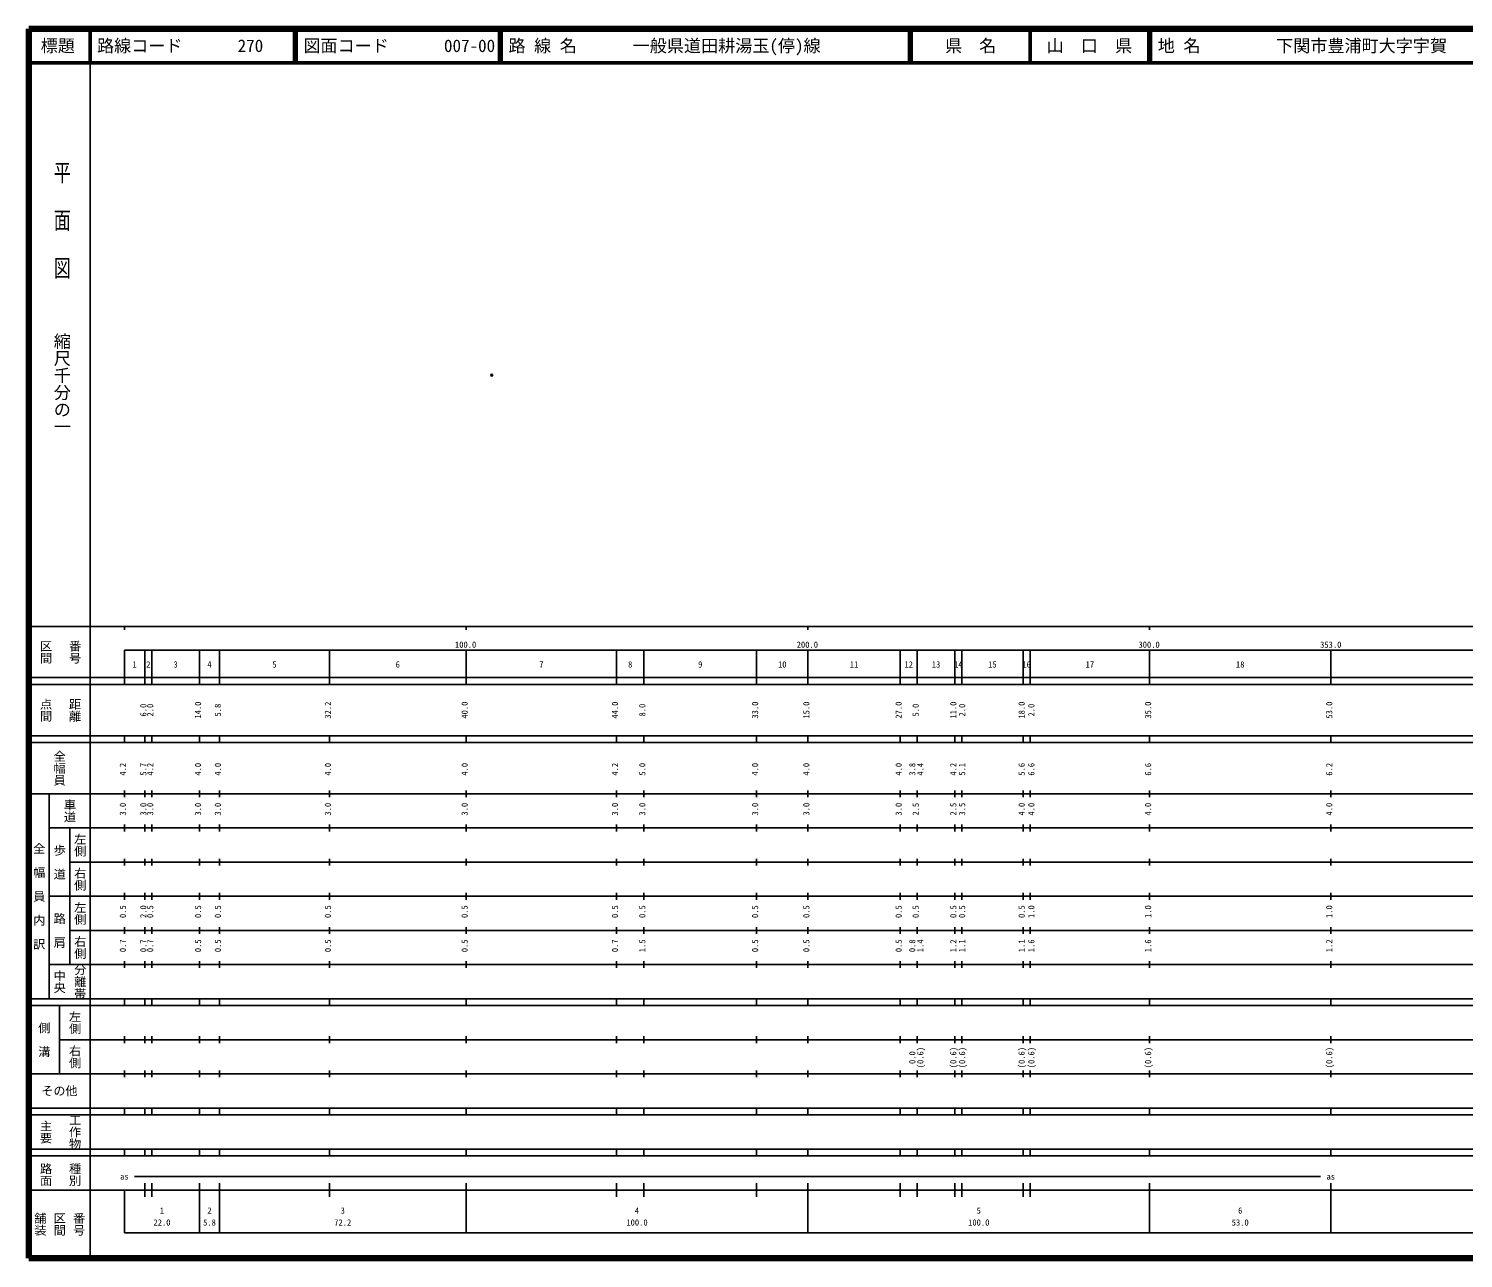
# Model space of a CAD drawing. Units: millimetres on the paper. Extents: x 40 to 680, y 20 to 380.
# Drawn here: x 40 to 459.8, y 20 to 380 of the extents above; entities that cross this region are included whole.
import ezdxf
from ezdxf.enums import TextEntityAlignment as Align

# ---------------------------------------------------------------- set-up
doc = ezdxf.new("R2010")
doc.units = ezdxf.units.MM
doc.header["$PDMODE"] = 32
doc.header["$PDSIZE"] = 0.5
doc.layers.add('M-OTRS', color=6, linetype='Continuous')
doc.layers.add('M-TTL-TXT', color=7, linetype='Continuous')
for name, color, linetype, lineweight in [('M-TTL', 2, 'Continuous', 140), ('M-TTL-BAND', 7, 'Continuous', 25), ('M-TTL-LINE', 7, 'Continuous', 50)]:
    doc.layers.add(name, color=color, linetype=linetype, lineweight=lineweight)
doc.styles.add('@ＭＳ ゴシック', font='')
doc.styles.add('ＭＳ ゴシック', font='')
doc.styles.get('@ＭＳ ゴシック').set_extended_font_data('@MS Gothic')
doc.styles.get('ＭＳ ゴシック').set_extended_font_data('MS Gothic')

msp = doc.modelspace()

# ---------------------------------------------------------------- linework, layer by layer
at = {"layer": 'M-OTRS'}
msp.add_point((175.495, 278.561), dxfattribs=at)
at = {"layer": 'M-TTL'}
for p, q in [((40, 380), (40, 20)), ((680, 380), (40, 380)), ((40, 20), (680, 20))]:
    msp.add_line(p, q, dxfattribs=at)
at = {"layer": 'M-TTL-BAND'}
for p, q in [((58, 370), (58, 20)), ((40, 205), (579, 205)), ((68, 205), (68, 204)), ((168, 205), (168, 204)), ((268, 205), (268, 204)), ((368, 205), (368, 204)), ((68, 198), (579, 198)), ((68, 198), (68, 188)), ((74, 188), (74, 198)), ((76, 188), (76, 198)), ((90, 188), (90, 198)), ((95.8, 188), (95.8, 198)), ((128, 188), (128, 198)), ((168, 188), (168, 198)), ((212, 188), (212, 198)), ((220, 188), (220, 198)), ((253, 188), (253, 198)), ((268, 188), (268, 198)), ((295, 188), (295, 198)), ((300, 188), (300, 198)), ((311, 188), (311, 198)), ((313, 188), (313, 198)), ((331, 188), (331, 198)), ((333, 188), (333, 198)), ((368, 188), (368, 198)), ((421, 188), (421, 198)), ((40, 190), (579, 190)), ((40, 188), (579, 188)), ((40, 173), (579, 173)), ((68, 171), (68, 173)), ((74, 171), (74, 173)), ((76, 171), (76, 173)), ((90, 171), (90, 173)), ((95.8, 171), (95.8, 173)), ((128, 171), (128, 173)), ((168, 171), (168, 173)), ((212, 171), (212, 173)), ((220, 171), (220, 173)), ((253, 171), (253, 173)), ((268, 171), (268, 173)), ((295, 171), (295, 173)), ((300, 171), (300, 173)), ((311, 171), (311, 173)), ((313, 171), (313, 173)), ((331, 171), (331, 173)), ((333, 171), (333, 173)), ((368, 171), (368, 173)), ((421, 171), (421, 173)), ((40, 171), (579, 171)), ((40, 156), (579, 156)), ((46, 96), (46, 156)), ((68, 155), (68, 157)), ((74, 155), (74, 157)), ((76, 155), (76, 157)), ((90, 155), (90, 157)), ((95.8, 155), (95.8, 157)), ((128, 155), (128, 157)), ((168, 155), (168, 157)), ((212, 155), (212, 157)), ((220, 155), (220, 157)), ((253, 155), (253, 157)), ((268, 155), (268, 157)), ((295, 155), (295, 157)), ((300, 155), (300, 157)), ((311, 155), (311, 157)), ((313, 155), (313, 157)), ((331, 155), (331, 157)), ((333, 155), (333, 157)), ((368, 155), (368, 157)), ((421, 155), (421, 157)), ((68, 145), (68, 147)), ((74, 145), (74, 147)), ((76, 145), (76, 147)), ((90, 145), (90, 147)), ((95.8, 145), (95.8, 147)), ((128, 145), (128, 147)), ((168, 145), (168, 147)), ((212, 145), (212, 147)), ((220, 145), (220, 147)), ((253, 145), (253, 147)), ((268, 145), (268, 147)), ((295, 145), (295, 147)), ((300, 145), (300, 147)), ((311, 145), (311, 147)), ((313, 145), (313, 147)), ((331, 145), (331, 147)), ((333, 145), (333, 147)), ((368, 145), (368, 147)), ((421, 145), (421, 147)), ((46, 146), (579, 146)), ((52, 146), (52, 106)), ((52, 136), (579, 136)), ((68, 135), (68, 137)), ((74, 135), (74, 137)), ((76, 135), (76, 137)), ((90, 135), (90, 137)), ((95.8, 135), (95.8, 137)), ((128, 135), (128, 137)), ((168, 135), (168, 137)), ((212, 135), (212, 137)), ((220, 135), (220, 137)), ((253, 135), (253, 137)), ((268, 135), (268, 137)), ((295, 135), (295, 137)), ((300, 135), (300, 137)), ((311, 135), (311, 137)), ((313, 135), (313, 137)), ((331, 135), (331, 137)), ((333, 135), (333, 137)), ((368, 135), (368, 137)), ((421, 135), (421, 137)), ((46, 126), (579, 126)), ((68, 125), (68, 127)), ((74, 125), (74, 127)), ((76, 125), (76, 127)), ((90, 125), (90, 127)), ((95.8, 125), (95.8, 127)), ((128, 125), (128, 127)), ((168, 125), (168, 127)), ((212, 125), (212, 127)), ((220, 125), (220, 127)), ((253, 125), (253, 127)), ((268, 125), (268, 127)), ((295, 125), (295, 127)), ((300, 125), (300, 127)), ((311, 125), (311, 127)), ((313, 125), (313, 127)), ((331, 125), (331, 127)), ((333, 125), (333, 127)), ((368, 125), (368, 127)), ((421, 125), (421, 127)), ((52, 116), (579, 116)), ((68, 115), (68, 117)), ((74, 115), (74, 117)), ((76, 115), (76, 117)), ((90, 115), (90, 117)), ((95.8, 115), (95.8, 117)), ((128, 115), (128, 117)), ((168, 115), (168, 117)), ((212, 115), (212, 117)), ((220, 115), (220, 117)), ((253, 115), (253, 117)), ((268, 115), (268, 117)), ((295, 115), (295, 117)), ((300, 115), (300, 117)), ((311, 115), (311, 117)), ((313, 115), (313, 117)), ((331, 115), (331, 117)), ((333, 115), (333, 117)), ((368, 115), (368, 117)), ((421, 115), (421, 117)), ((46, 106), (579, 106)), ((68, 105), (68, 107)), ((74, 105), (74, 107)), ((76, 105), (76, 107)), ((90, 105), (90, 107)), ((95.8, 105), (95.8, 107)), ((128, 105), (128, 107)), ((168, 105), (168, 107)), ((212, 105), (212, 107)), ((220, 105), (220, 107)), ((253, 105), (253, 107)), ((268, 105), (268, 107)), ((295, 105), (295, 107)), ((300, 105), (300, 107)), ((311, 105), (311, 107)), ((313, 105), (313, 107)), ((331, 105), (331, 107)), ((333, 105), (333, 107)), ((368, 105), (368, 107)), ((421, 105), (421, 107)), ((40, 96), (579, 96)), ((40, 94), (579, 94)), ((49, 94), (49, 74)), ((68, 94), (68, 96)), ((74, 94), (74, 96)), ((76, 94), (76, 96)), ((90, 94), (90, 96)), ((95.8, 94), (95.8, 96)), ((128, 94), (128, 96)), ((168, 94), (168, 96)), ((212, 94), (212, 96)), ((220, 94), (220, 96)), ((253, 94), (253, 96)), ((268, 94), (268, 96)), ((295, 94), (295, 96)), ((300, 94), (300, 96)), ((311, 94), (311, 96)), ((313, 94), (313, 96)), ((331, 94), (331, 96)), ((333, 94), (333, 96)), ((368, 94), (368, 96)), ((421, 94), (421, 96)), ((49, 84), (579, 84)), ((68, 83), (68, 85)), ((74, 83), (74, 85)), ((76, 83), (76, 85)), ((90, 83), (90, 85)), ((95.8, 83), (95.8, 85)), ((128, 83), (128, 85)), ((168, 83), (168, 85)), ((212, 83), (212, 85)), ((220, 83), (220, 85)), ((253, 83), (253, 85)), ((268, 83), (268, 85)), ((295, 83), (295, 85)), ((300, 83), (300, 85)), ((311, 83), (311, 85)), ((313, 83), (313, 85)), ((331, 83), (331, 85)), ((333, 83), (333, 85)), ((368, 83), (368, 85)), ((421, 83), (421, 85)), ((40, 74), (579, 74)), ((68, 73), (68, 75)), ((74, 73), (74, 75)), ((76, 73), (76, 75)), ((90, 73), (90, 75)), ((95.8, 73), (95.8, 75)), ((128, 73), (128, 75)), ((168, 73), (168, 75)), ((212, 73), (212, 75)), ((220, 73), (220, 75)), ((253, 73), (253, 75)), ((268, 73), (268, 75)), ((295, 73), (295, 75)), ((300, 73), (300, 75)), ((311, 73), (311, 75)), ((313, 73), (313, 75)), ((331, 73), (331, 75)), ((333, 73), (333, 75)), ((368, 73), (368, 75)), ((421, 73), (421, 75)), ((40, 64), (579, 64)), ((68, 62), (68, 64)), ((74, 62), (74, 64)), ((76, 62), (76, 64)), ((90, 62), (90, 64)), ((95.8, 62), (95.8, 64)), ((128, 62), (128, 64)), ((168, 62), (168, 64)), ((212, 62), (212, 64)), ((220, 62), (220, 64)), ((253, 62), (253, 64)), ((268, 62), (268, 64)), ((295, 62), (295, 64)), ((300, 62), (300, 64)), ((311, 62), (311, 64)), ((313, 62), (313, 64)), ((331, 62), (331, 64)), ((333, 62), (333, 64)), ((368, 62), (368, 64)), ((421, 62), (421, 64)), ((40, 62), (579, 62)), ((40, 52), (579, 52)), ((68, 50), (68, 52)), ((74, 50), (74, 52)), ((76, 50), (76, 52)), ((90, 50), (90, 52)), ((95.8, 50), (95.8, 52)), ((128, 50), (128, 52)), ((168, 50), (168, 52)), ((212, 50), (212, 52)), ((220, 50), (220, 52)), ((253, 50), (253, 52)), ((268, 50), (268, 52)), ((295, 50), (295, 52)), ((300, 50), (300, 52)), ((311, 50), (311, 52)), ((313, 50), (313, 52)), ((331, 50), (331, 52)), ((333, 50), (333, 52)), ((368, 50), (368, 52)), ((421, 50), (421, 52)), ((40, 50), (579, 50)), ((71, 44), (418, 44)), ((74, 38), (74, 42)), ((76, 38), (76, 42)), ((90, 27.5), (90, 42)), ((95.8, 27.5), (95.8, 42)), ((128, 38), (128, 42)), ((168, 27.5), (168, 42)), ((212, 38), (212, 42)), ((220, 38), (220, 42)), ((253, 38), (253, 42)), ((268, 27.5), (268, 42)), ((295, 38), (295, 42)), ((300, 38), (300, 42)), ((311, 38), (311, 42)), ((313, 38), (313, 42)), ((331, 38), (331, 42)), ((333, 38), (333, 42)), ((368, 27.5), (368, 42)), ((421, 27.5), (421, 42)), ((40, 40), (579, 40)), ((68, 40), (68, 27.5)), ((68, 27.5), (579, 27.5))]:
    msp.add_line(p, q, dxfattribs=at)
at = {"layer": 'M-TTL-LINE'}
for p, q in [((58, 380), (58, 370)), ((117.75, 380), (117.75, 370)), ((118.25, 380), (118.25, 370)), ((177.75, 380), (177.75, 370)), ((178.25, 380), (178.25, 370)), ((297.75, 380), (297.75, 370)), ((298.25, 380), (298.25, 370)), ((333, 380), (333, 370)), ((367.75, 380), (367.75, 370)), ((368.25, 380), (368.25, 370)), ((40, 370), (680, 370))]:
    msp.add_line(p, q, dxfattribs=at)

# ---------------------------------------------------------------- texts
at = {"layer": 'M-TTL-BAND', "style": '@ＭＳ ゴシック', "width": 1.4}
msp.add_text('平  面  図', height=3.666, rotation=270, dxfattribs=at).set_placement((49.777, 306.475), align=Align.MIDDLE_RIGHT)
at = {"layer": 'M-TTL-BAND', "style": '@ＭＳ ゴシック'}
msp.add_text('縮尺千分の一', height=3.666, rotation=270, dxfattribs=at).set_placement((49.777, 261.03), align=Align.MIDDLE_RIGHT)
for s, p in [('区間', (45, 197.5)), ('番号', (53.5, 197.5)), ('点間', (45, 180.5)), ('距離', (53.5, 180.5)), ('全幅員', (49, 163.5)), ('車道', (52, 151)), ('左側', (55, 141)), ('全\u3000幅\u3000員\u3000内\u3000訳', (43, 126)), ('歩\u3000道', (49, 136)), ('右側', (55, 131)), ('左側', (55, 121)), ('路\u3000肩', (49, 116)), ('右側', (55, 111)), ('分離帯', (55, 101)), ('中央', (49, 101)), ('左側', (53.5, 89)), ('側\u3000溝', (44.5, 84)), ('右側', (53.5, 79)), ('主要', (45, 57)), ('工作物', (53.5, 57)), ('路面', (45, 44.5)), ('種別', (53.5, 44.5)), ('舗装', (43.333, 30)), ('区間', (49, 30)), ('番号', (54.667, 30))]:
    msp.add_text(s, height=2.566, rotation=270, dxfattribs=at).set_placement(p, align=Align.MIDDLE_CENTER)
at = {"layer": 'M-TTL-BAND', "style": 'ＭＳ ゴシック'}
for s, p in [('100.0', (167.844, 198.195)), ('200.0', (267.844, 198.195)), ('300.0', (367.844, 198.195)), ('353.0', (421, 198.195)), ('1', (71, 192.405)), ('2', (75, 192.405)), ('3', (83, 192.405)), ('4', (92.9, 192.405)), ('5', (111.9, 192.405)), ('6', (148, 192.405)), ('7', (190, 192.405)), ('8', (216, 192.405)), ('9', (236.5, 192.405)), ('10', (260.5, 192.405)), ('11', (281.5, 192.405)), ('12', (297.5, 192.405)), ('13', (305.5, 192.405)), ('14', (312, 192.405)), ('15', (322, 192.405)), ('16', (332, 192.405)), ('17', (350.5, 192.405)), ('18', (394.5, 192.405)), ('as', (68, 42.5)), ('as', (421, 42.5)), ('1', (79, 32.523)), ('2', (92.9, 32.523)), ('3', (131.9, 32.523)), ('4', (218, 32.523)), ('5', (318, 32.523)), ('6', (394.5, 32.523)), ('22.0', (79, 29.033)), ('5.8', (92.9, 29.033)), ('72.2', (131.9, 29.033)), ('100.0', (218, 29.033)), ('100.0', (318, 29.033)), ('53.0', (394.5, 29.033))]:
    msp.add_text(s, height=1.833, dxfattribs=at).set_placement(p, align=Align.BOTTOM_CENTER)
for s, p in [('6.0', (75, 180.5)), ('2.0', (77, 180.5)), ('14.0', (91, 180.5)), ('5.8', (96.8, 180.5)), ('32.2', (129, 180.5)), ('40.0', (169, 180.5)), ('44.0', (213, 180.5)), ('8.0', (221, 180.5)), ('33.0', (254, 180.5)), ('15.0', (269, 180.5)), ('27.0', (296, 180.5)), ('5.0', (301, 180.5)), ('11.0', (312, 180.5)), ('2.0', (314.579, 180.5)), ('18.0', (332, 180.5)), ('2.0', (334.838, 180.5)), ('35.0', (369, 180.5)), ('53.0', (422, 180.5)), ('4.2', (69, 163.174)), ('5.7', (75, 163.174)), ('4.2', (77, 163.174)), ('4.0', (91, 163.174)), ('4.0', (96.8, 163.174)), ('4.0', (129, 163.174)), ('4.0', (169, 163.174)), ('4.2', (213, 163.174)), ('5.0', (221, 163.174)), ('4.0', (254, 163.174)), ('4.0', (269, 163.174)), ('4.0', (296, 163.174)), ('3.8', (300, 163.174)), ('4.4', (302.37, 163.174)), ('4.2', (312, 163.174)), ('5.1', (314.579, 163.174)), ('5.6', (332, 163.174)), ('6.6', (334.838, 163.174)), ('6.6', (369, 163.174)), ('6.2', (422, 163.174)), ('3.0', (69, 151.5)), ('3.0', (75, 151.5)), ('3.0', (77, 151.5)), ('3.0', (91, 151.5)), ('3.0', (96.8, 151.5)), ('3.0', (129, 151.5)), ('3.0', (169, 151.5)), ('3.0', (213, 151.5)), ('3.0', (221, 151.5)), ('3.0', (254, 151.5)), ('3.0', (269, 151.5)), ('3.0', (296, 151.5)), ('2.5', (301, 151.5)), ('2.5', (312, 151.5)), ('3.5', (314.579, 151.5)), ('4.0', (332, 151.5)), ('4.0', (334.838, 151.5)), ('4.0', (369, 151.5)), ('4.0', (422, 151.5)), ('0.5', (69, 121.5)), ('2.0', (75, 121.5)), ('0.5', (77, 121.5)), ('0.5', (91, 121.5)), ('0.5', (96.8, 121.5)), ('0.5', (129, 121.5)), ('0.5', (169, 121.5)), ('0.5', (213, 121.5)), ('0.5', (221, 121.5)), ('0.5', (254, 121.5)), ('0.5', (269, 121.5)), ('0.5', (296, 121.5)), ('0.5', (301, 121.5)), ('0.5', (312, 121.5)), ('0.5', (314.579, 121.5)), ('0.5', (332, 121.5)), ('1.0', (334.838, 121.5)), ('1.0', (369, 121.5)), ('1.0', (422, 121.5)), ('0.7', (69, 111.5)), ('0.7', (75, 111.5)), ('0.7', (77, 111.5)), ('0.5', (91, 111.5)), ('0.5', (96.8, 111.5)), ('0.5', (129, 111.5)), ('0.5', (169, 111.5)), ('0.7', (213, 111.5)), ('1.5', (221, 111.5)), ('0.5', (254, 111.5)), ('0.5', (269, 111.5)), ('0.5', (296, 111.5)), ('0.8', (300, 111.5)), ('1.4', (302.37, 111.5)), ('1.2', (312, 111.5)), ('1.1', (314.579, 111.5)), ('1.1', (332, 111.5)), ('1.6', (334.838, 111.5)), ('1.6', (369, 111.5)), ('1.2', (422, 111.5)), ('0.0', (300, 78.764)), ('(0.6)', (302.37, 78.764)), ('(0.6)', (312, 78.764)), ('(0.6)', (314.579, 78.764)), ('(0.6)', (332, 78.764)), ('(0.6)', (334.838, 78.764)), ('(0.6)', (369, 78.764)), ('(0.6)', (422, 78.764))]:
    msp.add_text(s, height=1.833, rotation=90, dxfattribs=at).set_placement(p, align=Align.BOTTOM_CENTER)
msp.add_text('その他', height=2.566, dxfattribs=at).set_placement((49, 69), align=Align.MIDDLE_CENTER)
at = {"layer": 'M-TTL-TXT', "style": 'ＭＳ ゴシック'}
for s, p in [('標題', (48.5, 375)), ('県\u3000名', (315.625, 375)), ('山\u3000口\u3000県', (350.375, 375))]:
    msp.add_text(s, height=3.666, dxfattribs=at).set_placement(p, align=Align.MIDDLE_CENTER)
for s, p in [('路線コード', (60, 375)), ('270', (101.142, 375)), ('図面コード', (120.38, 375)), ('007-00', (161.521, 375)), ('路 線 名', (180.38, 375)), ('一般県道田耕湯玉(停)線', (216.734, 375)), ('地 名', (370.38, 375)), ('下関市豊浦町大字宇賀', (405.024, 375))]:
    msp.add_text(s, height=3.666, dxfattribs=at).set_placement(p, align=Align.MIDDLE_LEFT)

doc.saveas('drawing.dxf')
